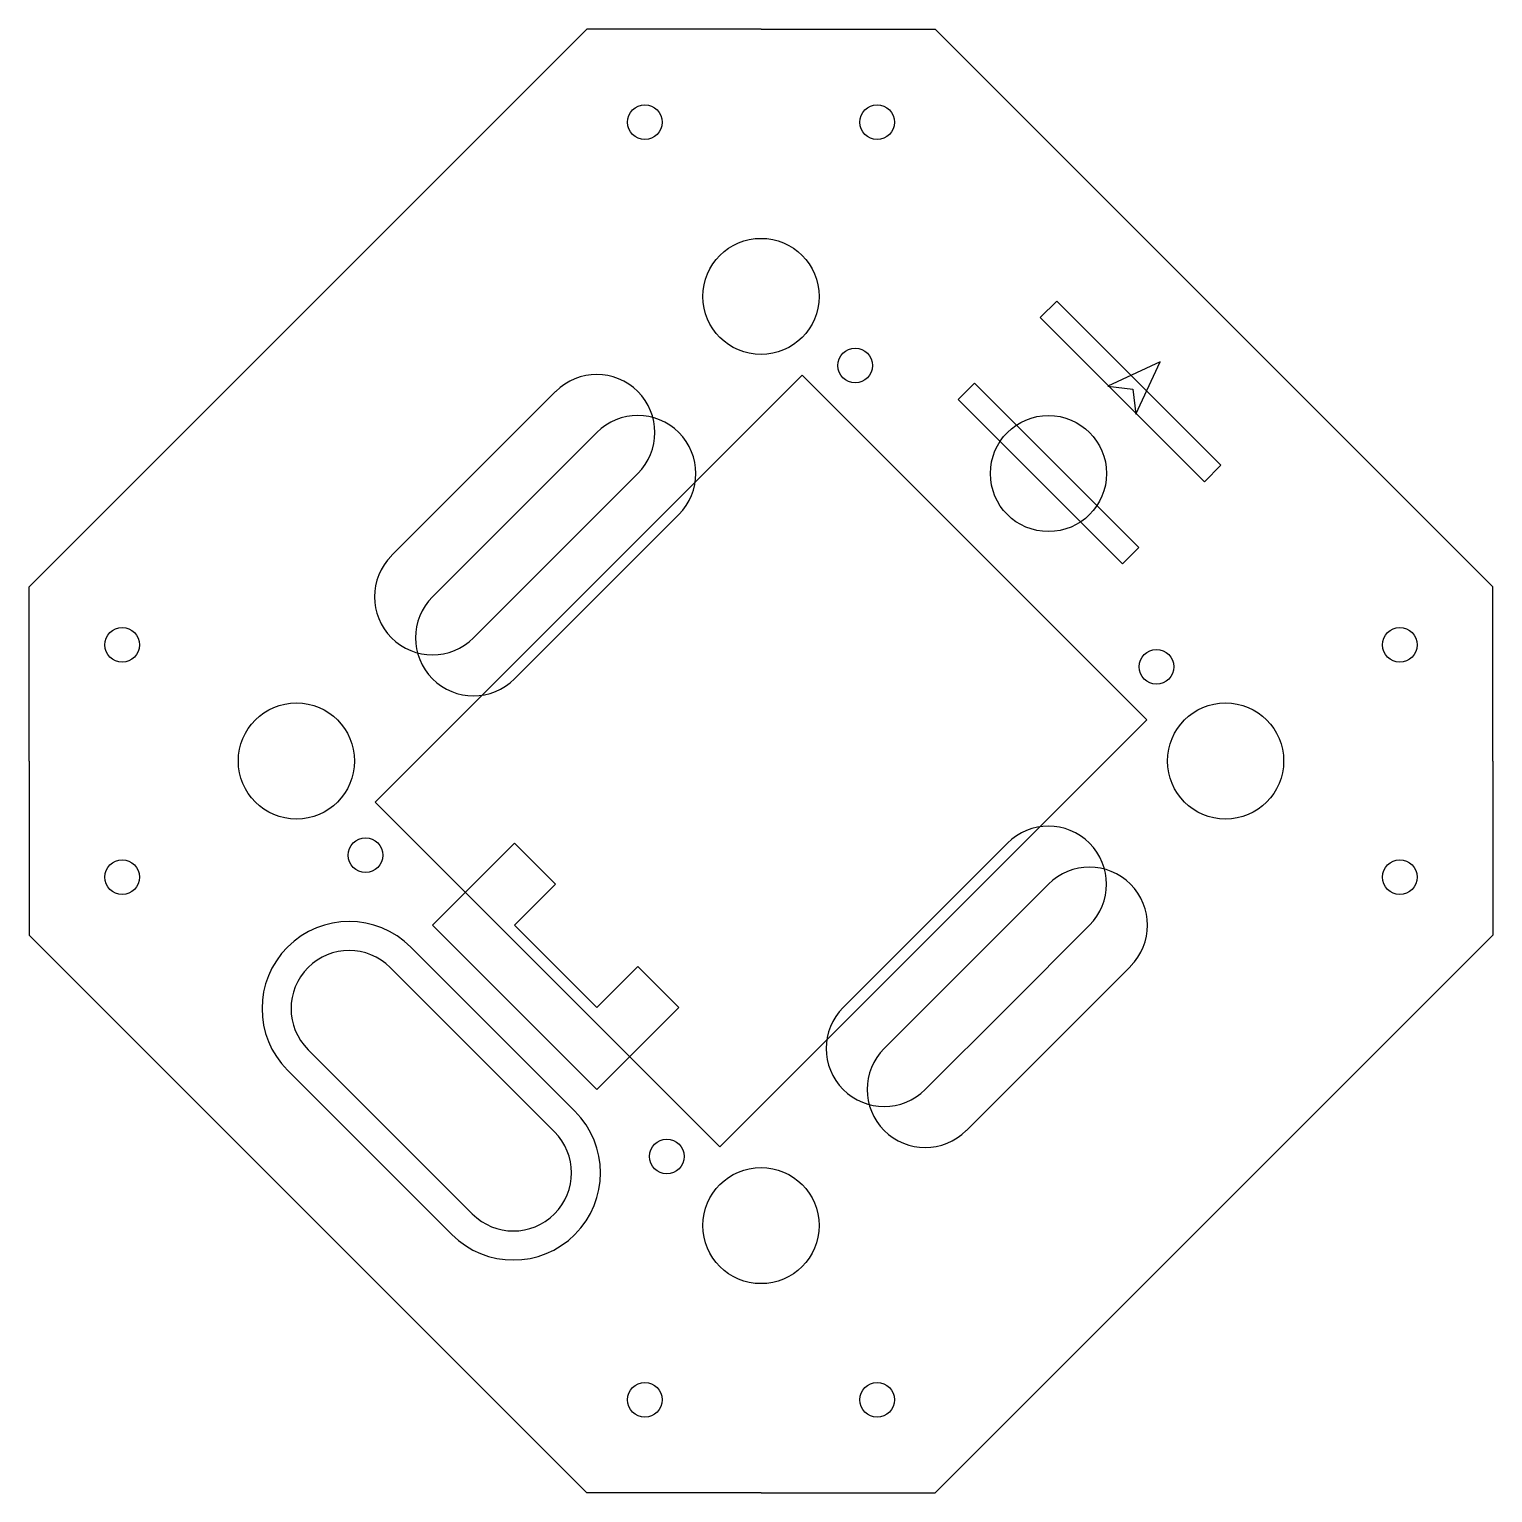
# Model space of a CAD drawing. Header units: millimetres. Extents: x -63 to 63, y -63 to 63.
import ezdxf

# ---------------------------------------------------------------- set-up
doc = ezdxf.new("R2010")
doc.units = ezdxf.units.MM

msp = doc.modelspace()

# ---------------------------------------------------------------- linework, layer by layer
for p, q in [((-15, 63), (-63, 15)), ((0, 63), (-15, 63)), ((-15, 63), (-63, 15)), ((0, 63), (-15, 63)), ((0, 63), (15, 63)), ((0, 63), (15, 63)), ((15, 63), (63, 15)), ((15, 63), (63, 15)), ((-17.68, 31.82), (-31.82, 17.68)), ((-14.14, 28.28), (-28.28, 14.14)), ((-10.61, 24.75), (-24.75, 10.61)), ((-7.07, 21.21), (-21.21, 7.07)), ((-63, 0), (-63, 15)), ((-63, 0), (-63, 15)), ((63, 0), (63, 15)), ((63, 0), (63, 15)), ((-63, 0), (-63, -15)), ((-63, 0), (-63, -15)), ((63, 0), (63, -15)), ((63, 0), (63, -15)), ((-28.28, -14.14), (-21.21, -7.07)), ((-17.68, -10.61), (-21.21, -7.07)), ((21.21, -7.07), (7.07, -21.21)), ((-21.21, -14.14), (-17.68, -10.61)), ((24.75, -10.61), (10.61, -24.75)), ((-15, -63), (-63, -15)), ((-15, -63), (-63, -15)), ((-14.14, -28.28), (-28.28, -14.14)), ((-14.14, -21.21), (-21.21, -14.14)), ((15, -63), (63, -15)), ((15, -63), (63, -15)), ((21.21, -21.21), (28.28, -14.14)), ((-16.02, -30.16), (-30.16, -16.02)), ((-17.79, -31.93), (-31.93, -17.79)), ((-10.61, -17.68), (-14.14, -21.21)), ((-7.07, -21.21), (-10.61, -17.68)), ((24.75, -24.75), (31.82, -17.68)), ((-7.07, -21.21), (-14.14, -28.28)), ((21.21, -21.21), (14.14, -28.28)), ((-24.86, -39), (-39, -24.86)), ((24.75, -24.75), (17.68, -31.82)), ((-26.63, -40.77), (-40.77, -26.63)), ((0, -63), (-15, -63)), ((0, -63), (-15, -63)), ((0, -63), (15, -63)), ((0, -63), (15, -63))]:
    msp.add_line(p, q)
for points in [[(24.04, 38.18), (38.18, 24.04), (39.6, 25.46), (25.46, 39.6)], [(34.37, 34.37), (29.87, 32.27), (32, 32), (32.27, 29.87)], [(-33.23, -3.54), (-3.54, -33.23), (33.23, 3.54), (3.54, 33.23)], [(16.97, 31.11), (31.11, 16.97), (32.53, 18.38), (18.38, 32.53)]]:
    msp.add_lwpolyline(points, close=True)
for centre, radius in [((-10, 55), 1.5), ((-10, 55), 1.5), ((10, 55), 1.5), ((10, 55), 1.5), ((0, 40), 5), ((0, 40), 5), ((8.11, 34.05), 1.5), ((24.75, 24.75), 5), ((-55, 10), 1.5), ((-55, 10), 1.5), ((55, 10), 1.5), ((55, 10), 1.5), ((34.05, 8.11), 1.5), ((-40, 0), 5), ((-40, 0), 5), ((40, 0), 5), ((40, 0), 5), ((-34.05, -8.11), 1.5), ((-55, -10), 1.5), ((-55, -10), 1.5), ((55, -10), 1.5), ((55, -10), 1.5), ((-8.11, -34.05), 1.5), ((0, -40), 5), ((0, -40), 5), ((-10, -55), 1.5), ((-10, -55), 1.5), ((10, -55), 1.5), ((10, -55), 1.5)]:
    msp.add_circle(centre, radius)
for centre, radius, start, end in [((-14.14, 28.28), 5, 315, 135), ((-10.61, 24.75), 5, 315, 135), ((-28.28, 14.14), 5, 135, 315), ((-24.75, 10.61), 5, 135, 315), ((24.75, -10.61), 5, 315, 135), ((28.28, -14.14), 5, 315, 135), ((-35.46, -21.32), 7.5, 45, 225), ((-35.46, -21.32), 5, 45, 225), ((10.61, -24.75), 5, 135, 315), ((14.14, -28.28), 5, 135, 315), ((-21.32, -35.46), 7.5, 225, 45), ((-21.32, -35.46), 5, 225, 45)]:
    msp.add_arc(centre, radius, start, end)

doc.saveas('drawing.dxf')
